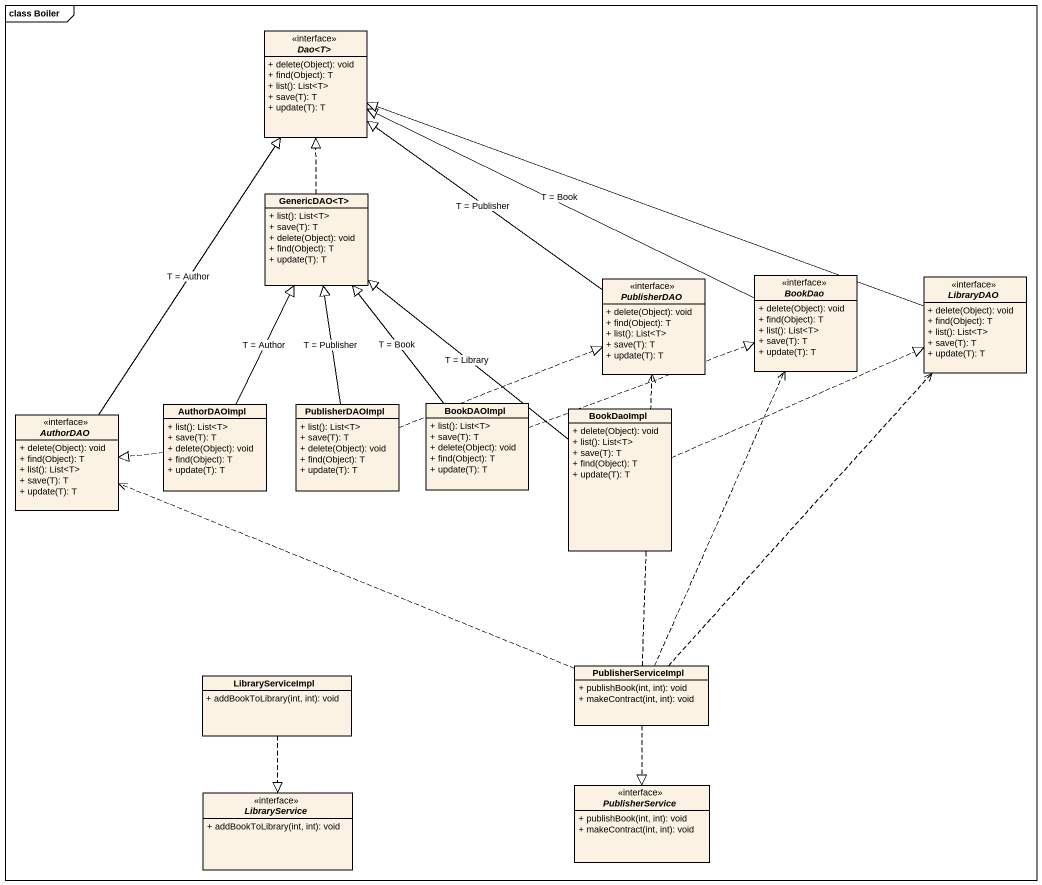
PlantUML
@startuml
mainframe class Boiler
hide circle
hide empty members
skinparam classAttributeIconSize 0
interface "Dao<T>" as Dao_T {
  + delete(Object): void
  + find(Object): T
  + list(): List<T>
  + save(T): T
  + update(T): T
}
class "GenericDAO<T>" as GenericDAO_T {
  + list(): List<T>
  + save(T): T
  + delete(Object): void
  + find(Object): T
  + update(T): T
}
interface PublisherDAO {
  + delete(Object): void
  + find(Object): T
  + list(): List<T>
  + save(T): T
  + update(T): T
}
interface BookDao {
  + delete(Object): void
  + find(Object): T
  + list(): List<T>
  + save(T): T
  + update(T): T
}
interface LibraryDAO {
  + delete(Object): void
  + find(Object): T
  + list(): List<T>
  + save(T): T
  + update(T): T
}
interface AuthorDAO {
  + delete(Object): void
  + find(Object): T
  + list(): List<T>
  + save(T): T
  + update(T): T
}
class AuthorDAOImpl {
  + list(): List<T>
  + save(T): T
  + delete(Object): void
  + find(Object): T
  + update(T): T
}
class PublisherDAOImpl {
  + list(): List<T>
  + save(T): T
  + delete(Object): void
  + find(Object): T
  + update(T): T
}
class BookDAOImpl {
  + list(): List<T>
  + save(T): T
  + delete(Object): void
  + find(Object): T
  + update(T): T
}
class BookDaoImpl {
  + delete(Object): void
  + list(): List<T>
  + save(T): T
  + find(Object): T
  + update(T): T
}
class LibraryServiceImpl {
  + addBookToLibrary(int, int): void
}
class PublisherServiceImpl {
  + publishBook(int, int): void
  + makeContract(int, int): void
}
interface LibraryService {
  + addBookToLibrary(int, int): void
}
interface PublisherService {
  + publishBook(int, int): void
  + makeContract(int, int): void
}
GenericDAO_T .up.|> Dao_T
PublisherDAO -up-|> Dao_T : T = Publisher
BookDao -left-|> Dao_T : T = Book
LibraryDAO -left-|> Dao_T
AuthorDAO -up-|> Dao_T : T = Author
AuthorDAOImpl -up-|> GenericDAO_T : T = Author
AuthorDAOImpl .left.|> AuthorDAO
PublisherDAOImpl -up-|> GenericDAO_T : T = Publisher
PublisherDAOImpl .right.|> PublisherDAO
BookDAOImpl -up-|> GenericDAO_T : T = Book
BookDAOImpl .right.|> BookDao
BookDaoImpl -up-|> GenericDAO_T : T = Library
BookDaoImpl .right.|> LibraryDAO
LibraryServiceImpl ..|> LibraryService
PublisherServiceImpl .up.> PublisherDAO
PublisherServiceImpl .up.> BookDao
PublisherServiceImpl .up.> LibraryDAO
PublisherServiceImpl .left.> AuthorDAO
PublisherServiceImpl ..|> PublisherService
@enduml
